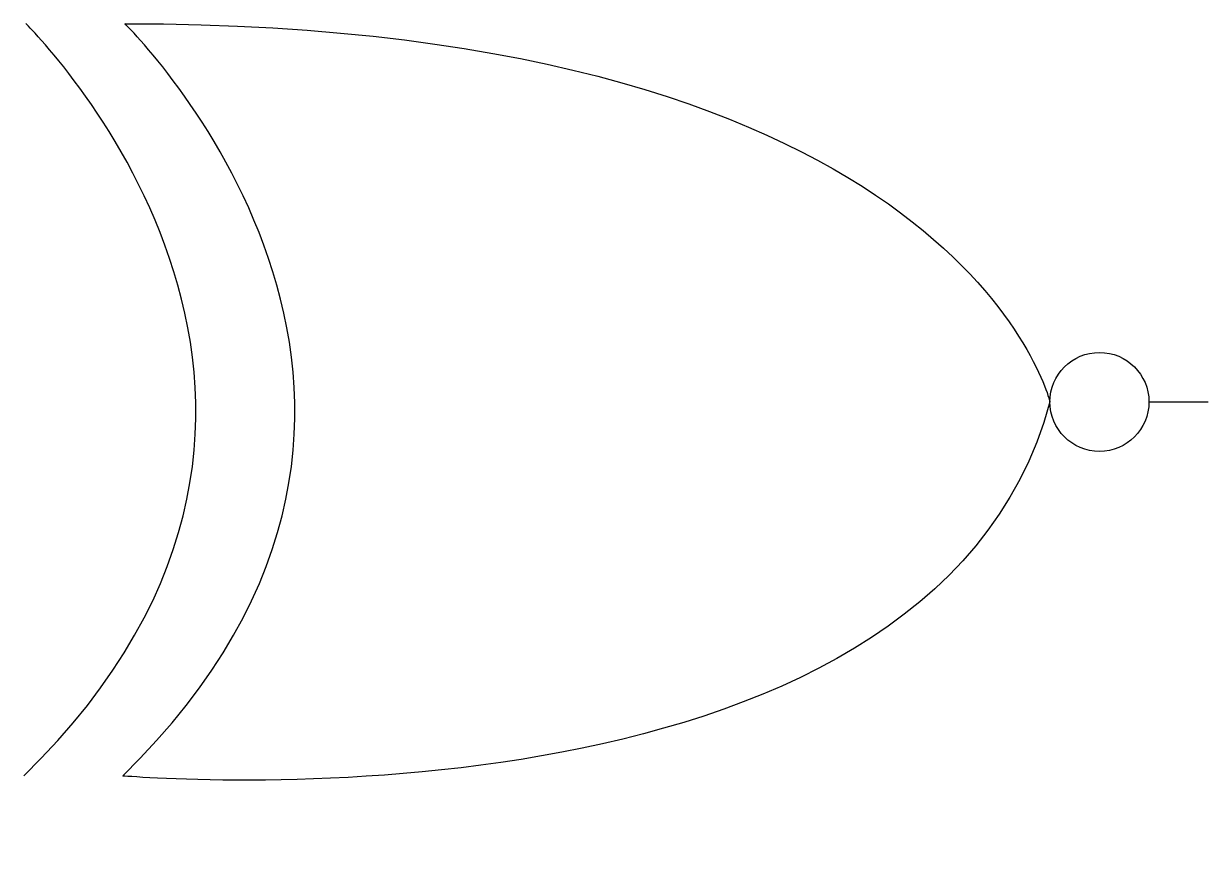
# Model space of a CAD drawing. Header units: millimetres. Extents: x -0.9 to 23, y -9 to 7.6.
import ezdxf

# ---------------------------------------------------------------- set-up
doc = ezdxf.new("R2010")
doc.units = ezdxf.units.MM
doc.layers.get('0').update_dxf_attribs({"lineweight": 25, "true_color": 0xffffff})
doc.layers.add('OBJECT', color=7, linetype='Continuous', true_color=0xffffff)

# ---------------------------------------------------------------- blocks, each defined once
blk = doc.blocks.new('logic_not_node')
at = {"layer": 'OBJECT', "color": 7, "true_color": 0xffffff}
blk.add_circle((-1, 0), 1, dxfattribs=at)

msp = doc.modelspace()

# ---------------------------------------------------------------- linework, layer by layer
at = {"layer": 'OBJECT'}
msp.add_line((21.8, 0), (23, 0), dxfattribs=at)
for points in [[(-0.938, -7.554), (6.863, 0.065), (-0.893, 7.639), (-0.893, 7.639)], [(1.062, -7.554), (8.863, 0.065), (1.107, 7.639), (1.107, 7.639)], [(1.107, 7.639), (17.981, 7.639), (19.8, 0), (19.8, 0)], [(19.8, 0), (17.377, -8.995), (1.062, -7.554), (1.062, -7.554)]]:
    msp.add_open_spline(points, degree=3, dxfattribs=at)

# ---------------------------------------------------------------- block references
msp.add_blockref('logic_not_node', (21.8, 0))

doc.saveas('drawing.dxf')
